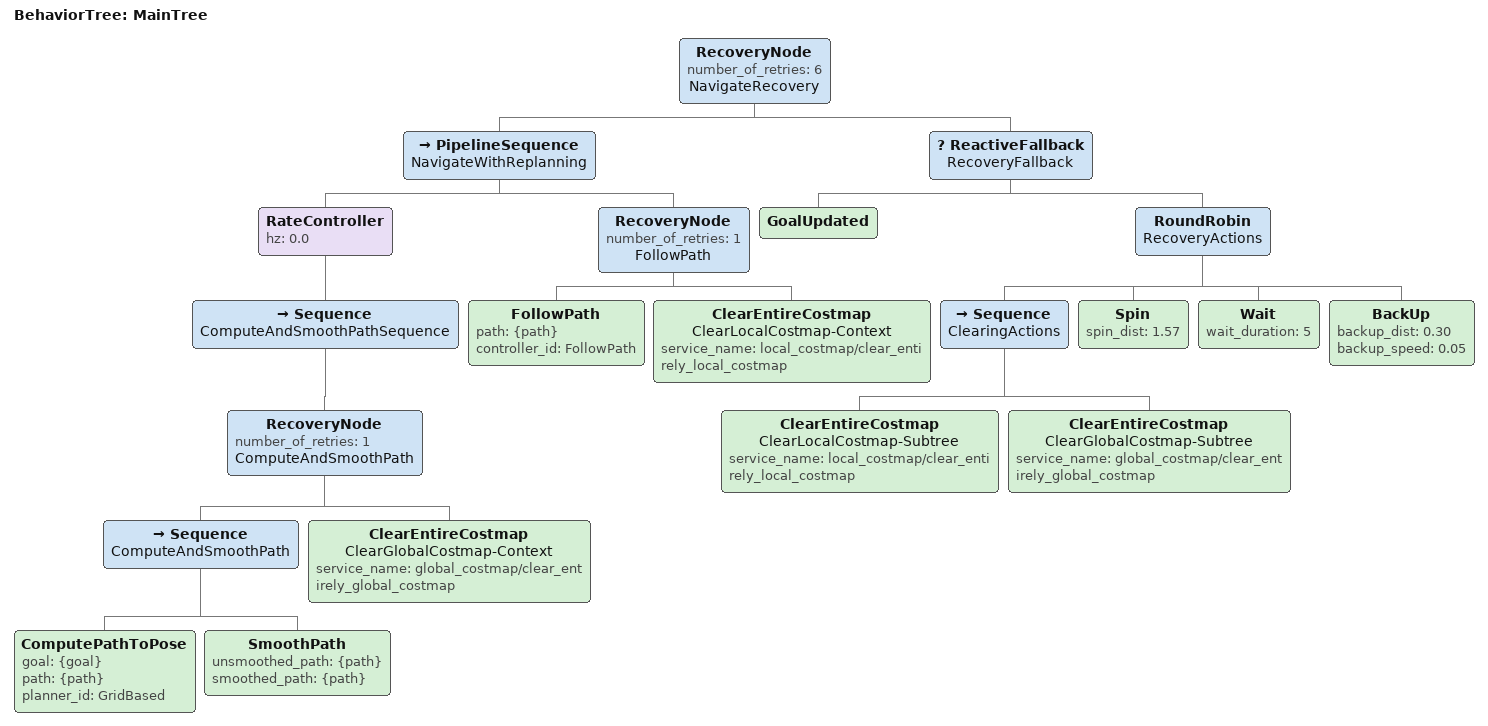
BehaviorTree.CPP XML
<root main_tree_to_execute="MainTree">
  <BehaviorTree ID="MainTree">
    <RecoveryNode number_of_retries="6" name="NavigateRecovery">
      <PipelineSequence name="NavigateWithReplanning">
        <RateController hz="0.0">
          <Sequence name="ComputeAndSmoothPathSequence">
            <RecoveryNode number_of_retries="1" name="ComputeAndSmoothPath">
              <Sequence name="ComputeAndSmoothPath">
                <ComputePathToPose goal="{goal}" path="{path}" planner_id="GridBased"/>
                <SmoothPath unsmoothed_path="{path}" smoothed_path="{path}"/>
              </Sequence>
              <ClearEntireCostmap name="ClearGlobalCostmap-Context" service_name="global_costmap/clear_entirely_global_costmap"/>
            </RecoveryNode>
          </Sequence>
        </RateController>
        <RecoveryNode number_of_retries="1" name="FollowPath">
          <FollowPath path="{path}" controller_id="FollowPath"/>
          <ClearEntireCostmap name="ClearLocalCostmap-Context" service_name="local_costmap/clear_entirely_local_costmap"/>
        </RecoveryNode>
      </PipelineSequence>
      <ReactiveFallback name="RecoveryFallback">
        <GoalUpdated/>
        <RoundRobin name="RecoveryActions">
          <Sequence name="ClearingActions">
            <ClearEntireCostmap name="ClearLocalCostmap-Subtree" service_name="local_costmap/clear_entirely_local_costmap"/>
            <ClearEntireCostmap name="ClearGlobalCostmap-Subtree" service_name="global_costmap/clear_entirely_global_costmap"/>
          </Sequence>
          <Spin spin_dist="1.57"/>
          <Wait wait_duration="5"/>
          <BackUp backup_dist="0.30" backup_speed="0.05"/>
        </RoundRobin>
      </ReactiveFallback>
    </RecoveryNode>
  </BehaviorTree>
</root>
